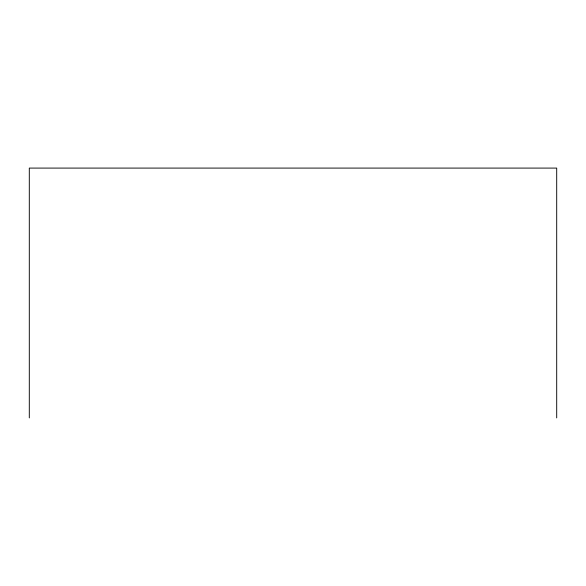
<?xml version="1.0" encoding="UTF-8"?>
<svg xmlns="http://www.w3.org/2000/svg" width="586" height="586" viewBox="0 0 586 586"><rect width="100%" height="100%" fill="white"/><g stroke="black" fill="none" stroke-linecap="round" stroke-linejoin="round"><path stroke-width="0.88" d="M556.7 417.913L556.7 168.087L29.3 168.087L29.3 417.913"/></g></svg>
